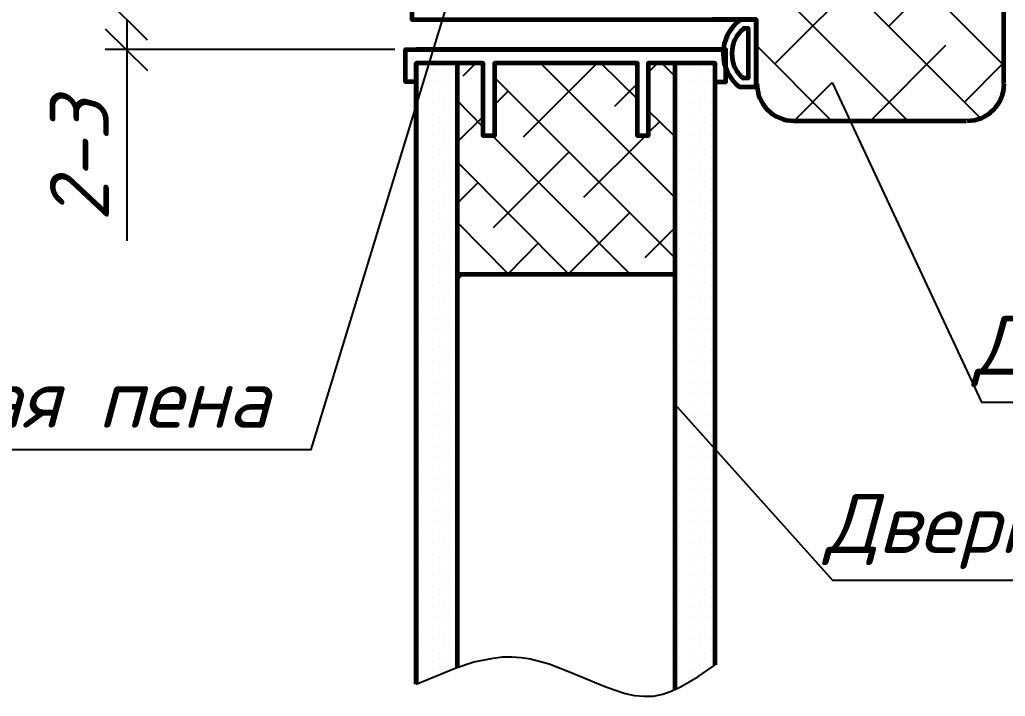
# Paper-space layout '24 (Испр)' of a CAD drawing. Header units: millimetres. Extents: x 215 to 14640, y -3257 to 166.
# Drawn here: x 1352.4 to 1410.8, y -3007 to -2966.9 of the extents above; entities that cross this region are included whole.
import ezdxf

# ---------------------------------------------------------------- set-up
doc = ezdxf.new("R2010")
doc.units = ezdxf.units.MM
for name, color, linetype in [('PDF _0', 7, 'Continuous'), ('PDF _Основные линии', 7, 'Continuous'), ('PDF _Текст', 7, 'Continuous')]:
    doc.layers.add(name, color=color, linetype=linetype)
doc.styles.add('PDF ISOCPEUR Italic', font='isocpeui.ttf')

psp = doc.layouts.new('24 (Испр)')

# ---------------------------------------------------------------- linework, layer by layer
at = {"layer": 'PDF _0', "lineweight": 25}
for points in [[(1330.282, -2992.382), (1369.683, -2992.382), (1383.309, -2947.808)], [(1390.416, -2953.848), (1409.313, -2972.745)], [(1390.417, -2958.319), (1405.014, -2972.915)], [(1397.141, -2969.553), (1402.759, -2963.935)], [(1403.908, -2967.297), (1407.227, -2963.978)], [(1405.44, -2964.361), (1410.717, -2969.638)], [(1359.986, -2968.148), (1357.475, -2965.637)], [(1358.752, -2966.914), (1358.752, -2968.702), (1358.752, -2980.023)], [(1357.475, -2967.467), (1359.986, -2969.936)], [(1396.034, -2968.446), (1400.503, -2972.915)], [(1402.801, -2972.915), (1407.27, -2968.446)], [(1374.626, -2968.702), (1357.475, -2968.702)], [(1375.903, -2968.702), (1394.247, -2968.702), (1375.903, -2968.702)], [(1379.436, -2969.51), (1378.67, -2970.276)], [(1379.861, -2969.681), (1379.649, -2969.51)], [(1386.628, -2969.51), (1382.245, -2973.894)], [(1391.225, -2977.469), (1383.266, -2969.51)], [(1389.012, -2971.638), (1386.841, -2969.51)], [(1390.203, -2969.51), (1389.65, -2970.064)], [(1391.225, -2970.276), (1390.459, -2969.51)], [(1408.376, -2971.809), (1410.717, -2969.468)], [(1376.882, -2970.021), (1376.882, -2970.021)], [(1377.521, -2969.681), (1377.521, -2969.681)], [(1378.159, -2970.021), (1378.159, -2970.021)], [(1391.48, -2969.681), (1391.48, -2969.681)], [(1392.119, -2970.021), (1392.119, -2970.021)], [(1392.757, -2969.681), (1392.757, -2969.681)], [(1393.395, -2970.021), (1393.395, -2970.021)], [(1376.882, -2970.617), (1376.882, -2970.617)], [(1377.521, -2970.319), (1377.521, -2970.319)], [(1378.159, -2970.617), (1378.159, -2970.617)], [(1391.225, -2981.044), (1380.542, -2970.362)], [(1389.012, -2970.702), (1387.65, -2972.064)], [(1391.48, -2970.319), (1391.48, -2970.319)], [(1392.119, -2970.617), (1392.119, -2970.617)], [(1392.757, -2970.319), (1392.757, -2970.319)], [(1393.395, -2970.617), (1393.395, -2970.617)], [(1398.29, -2972.915), (1400.545, -2970.659)], [(1400.545, -2970.659), (1409.375, -2989.578), (1413.376, -2989.578), (1448.07, -2989.578)], [(1376.244, -2970.957), (1376.244, -2970.957)], [(1376.882, -2971.255), (1376.882, -2971.255)], [(1377.521, -2970.957), (1377.521, -2970.957)], [(1378.159, -2971.255), (1378.159, -2971.255)], [(1381.351, -2971.17), (1380.542, -2971.979)], [(1391.48, -2970.957), (1391.48, -2970.957)], [(1392.119, -2971.255), (1392.119, -2971.255)], [(1392.757, -2970.957), (1392.757, -2970.957)], [(1393.395, -2971.255), (1393.395, -2971.255)], [(1376.244, -2971.596), (1376.244, -2971.596)], [(1376.882, -2971.894), (1376.882, -2971.894)], [(1377.521, -2971.596), (1377.521, -2971.596)], [(1378.159, -2971.894), (1378.159, -2971.894)], [(1379.861, -2973.298), (1378.329, -2971.723)], [(1391.48, -2971.596), (1391.48, -2971.596)], [(1392.119, -2971.894), (1392.119, -2971.894)], [(1392.757, -2971.596), (1392.757, -2971.596)], [(1393.395, -2971.894), (1393.395, -2971.894)], [(1376.244, -2972.234), (1376.244, -2972.234)], [(1376.882, -2972.532), (1376.882, -2972.532)], [(1377.521, -2972.234), (1377.521, -2972.234)], [(1378.159, -2972.532), (1378.159, -2972.532)], [(1391.225, -2973.851), (1389.65, -2972.319)], [(1391.48, -2972.234), (1391.48, -2972.234)], [(1392.119, -2972.532), (1392.119, -2972.532)], [(1392.757, -2972.234), (1392.757, -2972.234)], [(1393.395, -2972.532), (1393.395, -2972.532)], [(1376.244, -2972.873), (1376.244, -2972.873)], [(1377.521, -2972.873), (1377.521, -2972.873)], [(1379.861, -2972.66), (1378.329, -2974.192)], [(1390.331, -2972.958), (1389.65, -2973.639)], [(1391.48, -2972.873), (1391.48, -2972.873)], [(1392.757, -2972.873), (1392.757, -2972.873)], [(1376.244, -2973.511), (1376.244, -2973.511)], [(1376.882, -2973.17), (1376.882, -2973.17)], [(1377.521, -2973.511), (1377.521, -2973.511)], [(1378.159, -2973.17), (1378.159, -2973.17)], [(1391.48, -2973.511), (1391.48, -2973.511)], [(1392.119, -2973.17), (1392.119, -2973.17)], [(1392.757, -2973.511), (1392.757, -2973.511)], [(1393.395, -2973.17), (1393.395, -2973.17)], [(1376.244, -2974.149), (1376.244, -2974.149)], [(1376.882, -2973.809), (1376.882, -2973.809)], [(1377.521, -2974.149), (1377.521, -2974.149)], [(1378.159, -2973.809), (1378.159, -2973.809)], [(1388.586, -2982.023), (1380.415, -2973.809)], [(1389.48, -2973.809), (1385.82, -2977.469)], [(1391.48, -2974.149), (1391.48, -2974.149)], [(1392.119, -2973.809), (1392.119, -2973.809)], [(1392.757, -2974.149), (1392.757, -2974.149)], [(1393.395, -2973.809), (1393.395, -2973.809)], [(1376.244, -2974.745), (1376.244, -2974.745)], [(1376.882, -2974.447), (1376.882, -2974.447)], [(1377.521, -2974.745), (1377.521, -2974.745)], [(1378.159, -2974.447), (1378.159, -2974.447)], [(1384.926, -2974.788), (1380.457, -2979.257)], [(1391.48, -2974.745), (1391.48, -2974.745)], [(1392.119, -2974.447), (1392.119, -2974.447)], [(1392.757, -2974.745), (1392.757, -2974.745)], [(1393.395, -2974.447), (1393.395, -2974.447)], [(1376.244, -2975.384), (1376.244, -2975.384)], [(1376.882, -2975.086), (1376.882, -2975.086)], [(1377.521, -2975.384), (1377.521, -2975.384)], [(1378.159, -2975.086), (1378.159, -2975.086)], [(1384.969, -2982.023), (1378.329, -2975.341)], [(1391.48, -2975.384), (1391.48, -2975.384)], [(1392.119, -2975.086), (1392.119, -2975.086)], [(1392.757, -2975.384), (1392.757, -2975.384)], [(1393.395, -2975.086), (1393.395, -2975.086)], [(1376.244, -2976.022), (1376.244, -2976.022)], [(1376.882, -2975.724), (1376.882, -2975.724)], [(1377.521, -2976.022), (1377.521, -2976.022)], [(1378.159, -2975.724), (1378.159, -2975.724)], [(1391.48, -2976.022), (1391.48, -2976.022)], [(1392.119, -2975.724), (1392.119, -2975.724)], [(1392.757, -2976.022), (1392.757, -2976.022)], [(1393.395, -2975.724), (1393.395, -2975.724)], [(1376.882, -2976.362), (1376.882, -2976.362)], [(1378.159, -2976.362), (1378.159, -2976.362)], [(1379.563, -2976.575), (1378.329, -2977.81)], [(1392.119, -2976.362), (1392.119, -2976.362)], [(1393.395, -2976.362), (1393.395, -2976.362)], [(1376.244, -2976.66), (1376.244, -2976.66)], [(1376.882, -2977.001), (1376.882, -2977.001)], [(1377.521, -2976.66), (1377.521, -2976.66)], [(1378.159, -2977.001), (1378.159, -2977.001)], [(1391.48, -2976.66), (1391.48, -2976.66)], [(1392.119, -2977.001), (1392.119, -2977.001)], [(1392.757, -2976.66), (1392.757, -2976.66)], [(1393.395, -2977.001), (1393.395, -2977.001)], [(1376.244, -2977.299), (1376.244, -2977.299)], [(1376.882, -2977.639), (1376.882, -2977.639)], [(1377.521, -2977.299), (1377.521, -2977.299)], [(1378.159, -2977.639), (1378.159, -2977.639)], [(1391.48, -2977.299), (1391.48, -2977.299)], [(1392.119, -2977.639), (1392.119, -2977.639)], [(1392.757, -2977.299), (1392.757, -2977.299)], [(1393.395, -2977.639), (1393.395, -2977.639)], [(1376.244, -2977.937), (1376.244, -2977.937)], [(1376.882, -2978.235), (1376.882, -2978.235)], [(1377.521, -2977.937), (1377.521, -2977.937)], [(1378.159, -2978.235), (1378.159, -2978.235)], [(1388.544, -2978.363), (1384.883, -2982.023)], [(1391.48, -2977.937), (1391.48, -2977.937)], [(1392.119, -2978.235), (1392.119, -2978.235)], [(1392.757, -2977.937), (1392.757, -2977.937)], [(1393.395, -2978.235), (1393.395, -2978.235)], [(1376.244, -2978.576), (1376.244, -2978.576)], [(1376.882, -2978.873), (1376.882, -2978.873)], [(1377.521, -2978.576), (1377.521, -2978.576)], [(1378.159, -2978.873), (1378.159, -2978.873)], [(1381.394, -2982.023), (1378.329, -2978.916)], [(1391.48, -2978.576), (1391.48, -2978.576)], [(1392.119, -2978.873), (1392.119, -2978.873)], [(1392.757, -2978.576), (1392.757, -2978.576)], [(1393.395, -2978.873), (1393.395, -2978.873)], [(1376.244, -2979.214), (1376.244, -2979.214)], [(1376.882, -2979.512), (1376.882, -2979.512)], [(1377.521, -2979.214), (1377.521, -2979.214)], [(1378.159, -2979.512), (1378.159, -2979.512)], [(1391.225, -2979.257), (1389.437, -2981.044)], [(1391.48, -2979.214), (1391.48, -2979.214)], [(1392.119, -2979.512), (1392.119, -2979.512)], [(1392.757, -2979.214), (1392.757, -2979.214)], [(1393.395, -2979.512), (1393.395, -2979.512)], [(1376.244, -2979.852), (1376.244, -2979.852)], [(1376.882, -2980.15), (1376.882, -2980.15)], [(1377.521, -2979.852), (1377.521, -2979.852)], [(1378.159, -2980.15), (1378.159, -2980.15)], [(1383.138, -2980.15), (1381.308, -2982.023)], [(1391.48, -2979.852), (1391.48, -2979.852)], [(1392.119, -2980.15), (1392.119, -2980.15)], [(1392.757, -2979.852), (1392.757, -2979.852)], [(1393.395, -2980.15), (1393.395, -2980.15)], [(1376.244, -2980.491), (1376.244, -2980.491)], [(1377.521, -2980.491), (1377.521, -2980.491)], [(1391.48, -2980.491), (1391.48, -2980.491)], [(1392.757, -2980.491), (1392.757, -2980.491)], [(1376.244, -2981.129), (1376.244, -2981.129)], [(1376.882, -2980.789), (1376.882, -2980.789)], [(1377.521, -2981.129), (1377.521, -2981.129)], [(1378.159, -2980.789), (1378.159, -2980.789)], [(1391.48, -2981.129), (1391.48, -2981.129)], [(1392.119, -2980.789), (1392.119, -2980.789)], [(1392.757, -2981.129), (1392.757, -2981.129)], [(1393.395, -2980.789), (1393.395, -2980.789)], [(1376.244, -2981.768), (1376.244, -2981.768)], [(1376.882, -2981.427), (1376.882, -2981.427)], [(1377.521, -2981.768), (1377.521, -2981.768)], [(1378.159, -2981.427), (1378.159, -2981.427)], [(1391.48, -2981.768), (1391.48, -2981.768)], [(1392.119, -2981.427), (1392.119, -2981.427)], [(1392.757, -2981.768), (1392.757, -2981.768)], [(1393.395, -2981.427), (1393.395, -2981.427)], [(1376.244, -2982.363), (1376.244, -2982.363)], [(1376.882, -2982.065), (1376.882, -2982.065)], [(1377.521, -2982.363), (1377.521, -2982.363)], [(1378.159, -2982.065), (1378.159, -2982.065)], [(1378.67, -2982.023), (1378.329, -2982.363)], [(1391.48, -2982.363), (1391.48, -2982.363)], [(1392.119, -2982.065), (1392.119, -2982.065)], [(1392.757, -2982.363), (1392.757, -2982.363)], [(1393.395, -2982.065), (1393.395, -2982.065)], [(1376.244, -2983.002), (1376.244, -2983.002)], [(1376.882, -2982.704), (1376.882, -2982.704)], [(1377.521, -2983.002), (1377.521, -2983.002)], [(1378.159, -2982.704), (1378.159, -2982.704)], [(1391.48, -2983.002), (1391.48, -2983.002)], [(1392.119, -2982.704), (1392.119, -2982.704)], [(1392.757, -2983.002), (1392.757, -2983.002)], [(1393.395, -2982.704), (1393.395, -2982.704)], [(1376.244, -2983.64), (1376.244, -2983.64)], [(1376.882, -2983.342), (1376.882, -2983.342)], [(1377.521, -2983.64), (1377.521, -2983.64)], [(1378.159, -2983.342), (1378.159, -2983.342)], [(1391.48, -2983.64), (1391.48, -2983.64)], [(1392.119, -2983.342), (1392.119, -2983.342)], [(1392.757, -2983.64), (1392.757, -2983.64)], [(1393.395, -2983.342), (1393.395, -2983.342)], [(1376.882, -2983.981), (1376.882, -2983.981)], [(1378.159, -2983.981), (1378.159, -2983.981)], [(1392.119, -2983.981), (1392.119, -2983.981)], [(1393.395, -2983.981), (1393.395, -2983.981)], [(1376.244, -2984.279), (1376.244, -2984.279)], [(1376.882, -2984.619), (1376.882, -2984.619)], [(1377.521, -2984.279), (1377.521, -2984.279)], [(1378.159, -2984.619), (1378.159, -2984.619)], [(1391.48, -2984.279), (1391.48, -2984.279)], [(1392.119, -2984.619), (1392.119, -2984.619)], [(1392.757, -2984.279), (1392.757, -2984.279)], [(1393.395, -2984.619), (1393.395, -2984.619)], [(1376.244, -2984.917), (1376.244, -2984.917)], [(1376.882, -2985.257), (1376.882, -2985.257)], [(1377.521, -2984.917), (1377.521, -2984.917)], [(1378.159, -2985.257), (1378.159, -2985.257)], [(1391.48, -2984.917), (1391.48, -2984.917)], [(1392.119, -2985.257), (1392.119, -2985.257)], [(1392.757, -2984.917), (1392.757, -2984.917)], [(1393.395, -2985.257), (1393.395, -2985.257)], [(1376.244, -2985.555), (1376.244, -2985.555)], [(1376.882, -2985.896), (1376.882, -2985.896)], [(1377.521, -2985.555), (1377.521, -2985.555)], [(1378.159, -2985.896), (1378.159, -2985.896)], [(1391.48, -2985.555), (1391.48, -2985.555)], [(1392.119, -2985.896), (1392.119, -2985.896)], [(1392.757, -2985.555), (1392.757, -2985.555)], [(1393.395, -2985.896), (1393.395, -2985.896)], [(1376.244, -2986.194), (1376.244, -2986.194)], [(1376.882, -2986.492), (1376.882, -2986.492)], [(1377.521, -2986.194), (1377.521, -2986.194)], [(1378.159, -2986.492), (1378.159, -2986.492)], [(1391.48, -2986.194), (1391.48, -2986.194)], [(1392.119, -2986.492), (1392.119, -2986.492)], [(1392.757, -2986.194), (1392.757, -2986.194)], [(1393.395, -2986.492), (1393.395, -2986.492)], [(1376.244, -2986.832), (1376.244, -2986.832)], [(1376.882, -2987.13), (1376.882, -2987.13)], [(1377.521, -2986.832), (1377.521, -2986.832)], [(1378.159, -2987.13), (1378.159, -2987.13)], [(1391.48, -2986.832), (1391.48, -2986.832)], [(1392.119, -2987.13), (1392.119, -2987.13)], [(1392.757, -2986.832), (1392.757, -2986.832)], [(1393.395, -2987.13), (1393.395, -2987.13)], [(1376.244, -2987.471), (1376.244, -2987.471)], [(1377.521, -2987.471), (1377.521, -2987.471)], [(1391.48, -2987.471), (1391.48, -2987.471)], [(1392.757, -2987.471), (1392.757, -2987.471)], [(1376.244, -2988.109), (1376.244, -2988.109)], [(1376.882, -2987.769), (1376.882, -2987.769)], [(1377.521, -2988.109), (1377.521, -2988.109)], [(1378.159, -2987.769), (1378.159, -2987.769)], [(1391.48, -2988.109), (1391.48, -2988.109)], [(1392.119, -2987.769), (1392.119, -2987.769)], [(1392.757, -2988.109), (1392.757, -2988.109)], [(1393.395, -2987.769), (1393.395, -2987.769)], [(1376.244, -2988.747), (1376.244, -2988.747)], [(1376.882, -2988.407), (1376.882, -2988.407)], [(1377.521, -2988.747), (1377.521, -2988.747)], [(1378.159, -2988.407), (1378.159, -2988.407)], [(1391.48, -2988.747), (1391.48, -2988.747)], [(1392.119, -2988.407), (1392.119, -2988.407)], [(1392.757, -2988.747), (1392.757, -2988.747)], [(1393.395, -2988.407), (1393.395, -2988.407)], [(1376.244, -2989.386), (1376.244, -2989.386)], [(1376.882, -2989.045), (1376.882, -2989.045)], [(1377.521, -2989.386), (1377.521, -2989.386)], [(1378.159, -2989.045), (1378.159, -2989.045)], [(1391.48, -2989.386), (1391.48, -2989.386)], [(1392.119, -2989.045), (1392.119, -2989.045)], [(1392.757, -2989.386), (1392.757, -2989.386)], [(1393.395, -2989.045), (1393.395, -2989.045)], [(1376.244, -2990.024), (1376.244, -2990.024)], [(1376.882, -2989.684), (1376.882, -2989.684)], [(1377.521, -2990.024), (1377.521, -2990.024)], [(1378.159, -2989.684), (1378.159, -2989.684)], [(1391.349, -2989.868), (1400.552, -3000.134), (1404.553, -3000.134), (1439.247, -3000.134)], [(1391.48, -2990.024), (1391.48, -2990.024)], [(1392.119, -2989.684), (1392.119, -2989.684)], [(1392.757, -2990.024), (1392.757, -2990.024)], [(1393.395, -2989.684), (1393.395, -2989.684)], [(1376.244, -2990.62), (1376.244, -2990.62)], [(1376.882, -2990.322), (1376.882, -2990.322)], [(1377.521, -2990.62), (1377.521, -2990.62)], [(1378.159, -2990.322), (1378.159, -2990.322)], [(1391.48, -2990.62), (1391.48, -2990.62)], [(1392.119, -2990.322), (1392.119, -2990.322)], [(1392.757, -2990.62), (1392.757, -2990.62)], [(1393.395, -2990.322), (1393.395, -2990.322)], [(1376.882, -2990.961), (1376.882, -2990.961)], [(1378.159, -2990.961), (1378.159, -2990.961)], [(1392.119, -2990.961), (1392.119, -2990.961)], [(1393.395, -2990.961), (1393.395, -2990.961)], [(1376.244, -2991.258), (1376.244, -2991.258)], [(1376.882, -2991.599), (1376.882, -2991.599)], [(1377.521, -2991.258), (1377.521, -2991.258)], [(1378.159, -2991.599), (1378.159, -2991.599)], [(1391.48, -2991.258), (1391.48, -2991.258)], [(1392.119, -2991.599), (1392.119, -2991.599)], [(1392.757, -2991.258), (1392.757, -2991.258)], [(1393.395, -2991.599), (1393.395, -2991.599)], [(1376.244, -2991.897), (1376.244, -2991.897)], [(1376.882, -2992.237), (1376.882, -2992.237)], [(1377.521, -2991.897), (1377.521, -2991.897)], [(1378.159, -2992.237), (1378.159, -2992.237)], [(1391.48, -2991.897), (1391.48, -2991.897)], [(1392.119, -2992.237), (1392.119, -2992.237)], [(1392.757, -2991.897), (1392.757, -2991.897)], [(1393.395, -2992.237), (1393.395, -2992.237)], [(1376.244, -2992.535), (1376.244, -2992.535)], [(1376.882, -2992.876), (1376.882, -2992.876)], [(1377.521, -2992.535), (1377.521, -2992.535)], [(1378.159, -2992.876), (1378.159, -2992.876)], [(1391.48, -2992.535), (1391.48, -2992.535)], [(1392.119, -2992.876), (1392.119, -2992.876)], [(1392.757, -2992.535), (1392.757, -2992.535)], [(1393.395, -2992.876), (1393.395, -2992.876)], [(1376.244, -2993.174), (1376.244, -2993.174)], [(1376.882, -2993.514), (1376.882, -2993.514)], [(1377.521, -2993.174), (1377.521, -2993.174)], [(1378.159, -2993.514), (1378.159, -2993.514)], [(1391.48, -2993.174), (1391.48, -2993.174)], [(1392.119, -2993.514), (1392.119, -2993.514)], [(1392.757, -2993.174), (1392.757, -2993.174)], [(1393.395, -2993.514), (1393.395, -2993.514)], [(1376.244, -2993.812), (1376.244, -2993.812)], [(1376.882, -2994.11), (1376.882, -2994.11)], [(1377.521, -2993.812), (1377.521, -2993.812)], [(1378.159, -2994.11), (1378.159, -2994.11)], [(1391.48, -2993.812), (1391.48, -2993.812)], [(1392.119, -2994.11), (1392.119, -2994.11)], [(1392.757, -2993.812), (1392.757, -2993.812)], [(1393.395, -2994.11), (1393.395, -2994.11)], [(1376.244, -2994.45), (1376.244, -2994.45)], [(1376.882, -2994.748), (1376.882, -2994.748)], [(1377.521, -2994.45), (1377.521, -2994.45)], [(1378.159, -2994.748), (1378.159, -2994.748)], [(1391.48, -2994.45), (1391.48, -2994.45)], [(1392.119, -2994.748), (1392.119, -2994.748)], [(1392.757, -2994.45), (1392.757, -2994.45)], [(1393.395, -2994.748), (1393.395, -2994.748)], [(1376.244, -2995.089), (1376.244, -2995.089)], [(1377.521, -2995.089), (1377.521, -2995.089)], [(1391.48, -2995.089), (1391.48, -2995.089)], [(1392.757, -2995.089), (1392.757, -2995.089)], [(1376.244, -2995.727), (1376.244, -2995.727)], [(1376.882, -2995.387), (1376.882, -2995.387)], [(1377.521, -2995.727), (1377.521, -2995.727)], [(1378.159, -2995.387), (1378.159, -2995.387)], [(1391.48, -2995.727), (1391.48, -2995.727)], [(1392.119, -2995.387), (1392.119, -2995.387)], [(1392.757, -2995.727), (1392.757, -2995.727)], [(1393.395, -2995.387), (1393.395, -2995.387)], [(1376.244, -2996.366), (1376.244, -2996.366)], [(1376.882, -2996.025), (1376.882, -2996.025)], [(1377.521, -2996.366), (1377.521, -2996.366)], [(1378.159, -2996.025), (1378.159, -2996.025)], [(1391.48, -2996.366), (1391.48, -2996.366)], [(1392.119, -2996.025), (1392.119, -2996.025)], [(1392.757, -2996.366), (1392.757, -2996.366)], [(1393.395, -2996.025), (1393.395, -2996.025)], [(1376.244, -2997.004), (1376.244, -2997.004)], [(1376.882, -2996.664), (1376.882, -2996.664)], [(1377.521, -2997.004), (1377.521, -2997.004)], [(1378.159, -2996.664), (1378.159, -2996.664)], [(1391.48, -2997.004), (1391.48, -2997.004)], [(1392.119, -2996.664), (1392.119, -2996.664)], [(1392.757, -2997.004), (1392.757, -2997.004)], [(1393.395, -2996.664), (1393.395, -2996.664)], [(1376.244, -2997.642), (1376.244, -2997.642)], [(1376.882, -2997.302), (1376.882, -2997.302)], [(1377.521, -2997.642), (1377.521, -2997.642)], [(1378.159, -2997.302), (1378.159, -2997.302)], [(1391.48, -2997.642), (1391.48, -2997.642)], [(1392.119, -2997.302), (1392.119, -2997.302)], [(1392.757, -2997.642), (1392.757, -2997.642)], [(1393.395, -2997.302), (1393.395, -2997.302)], [(1376.244, -2998.238), (1376.244, -2998.238)], [(1376.882, -2997.94), (1376.882, -2997.94)], [(1377.521, -2998.238), (1377.521, -2998.238)], [(1378.159, -2997.94), (1378.159, -2997.94)], [(1391.48, -2998.238), (1391.48, -2998.238)], [(1392.119, -2997.94), (1392.119, -2997.94)], [(1392.757, -2998.238), (1392.757, -2998.238)], [(1393.395, -2997.94), (1393.395, -2997.94)], [(1376.882, -2998.579), (1376.882, -2998.579)], [(1378.159, -2998.579), (1378.159, -2998.579)], [(1392.119, -2998.579), (1392.119, -2998.579)], [(1393.395, -2998.579), (1393.395, -2998.579)], [(1376.244, -2998.877), (1376.244, -2998.877)], [(1376.882, -2999.217), (1376.882, -2999.217)], [(1377.521, -2998.877), (1377.521, -2998.877)], [(1378.159, -2999.217), (1378.159, -2999.217)], [(1391.48, -2998.877), (1391.48, -2998.877)], [(1392.119, -2999.217), (1392.119, -2999.217)], [(1392.757, -2998.877), (1392.757, -2998.877)], [(1393.395, -2999.217), (1393.395, -2999.217)], [(1376.244, -2999.515), (1376.244, -2999.515)], [(1376.882, -2999.856), (1376.882, -2999.856)], [(1377.521, -2999.515), (1377.521, -2999.515)], [(1378.159, -2999.856), (1378.159, -2999.856)], [(1391.48, -2999.515), (1391.48, -2999.515)], [(1392.119, -2999.856), (1392.119, -2999.856)], [(1392.757, -2999.515), (1392.757, -2999.515)], [(1393.395, -2999.856), (1393.395, -2999.856)], [(1376.244, -3000.153), (1376.244, -3000.153)], [(1376.882, -3000.494), (1376.882, -3000.494)], [(1377.521, -3000.153), (1377.521, -3000.153)], [(1378.159, -3000.494), (1378.159, -3000.494)], [(1391.48, -3000.153), (1391.48, -3000.153)], [(1392.119, -3000.494), (1392.119, -3000.494)], [(1392.757, -3000.153), (1392.757, -3000.153)], [(1393.395, -3000.494), (1393.395, -3000.494)], [(1376.244, -3000.792), (1376.244, -3000.792)], [(1376.882, -3001.132), (1376.882, -3001.132)], [(1377.521, -3000.792), (1377.521, -3000.792)], [(1378.159, -3001.132), (1378.159, -3001.132)], [(1391.48, -3000.792), (1391.48, -3000.792)], [(1392.119, -3001.132), (1392.119, -3001.132)], [(1392.757, -3000.792), (1392.757, -3000.792)], [(1393.395, -3001.132), (1393.395, -3001.132)], [(1376.244, -3001.43), (1376.244, -3001.43)], [(1377.521, -3001.43), (1377.521, -3001.43)], [(1391.48, -3001.43), (1391.48, -3001.43)], [(1392.757, -3001.43), (1392.757, -3001.43)], [(1376.244, -3002.069), (1376.244, -3002.069)], [(1376.882, -3001.771), (1376.882, -3001.771)], [(1377.521, -3002.069), (1377.521, -3002.069)], [(1378.159, -3001.771), (1378.159, -3001.771)], [(1391.48, -3002.069), (1391.48, -3002.069)], [(1392.119, -3001.771), (1392.119, -3001.771)], [(1392.757, -3002.069), (1392.757, -3002.069)], [(1393.395, -3001.771), (1393.395, -3001.771)], [(1376.244, -3002.707), (1376.244, -3002.707)], [(1376.882, -3002.367), (1376.882, -3002.367)], [(1377.521, -3002.707), (1377.521, -3002.707)], [(1378.159, -3002.367), (1378.159, -3002.367)], [(1391.48, -3002.707), (1391.48, -3002.707)], [(1392.119, -3002.367), (1392.119, -3002.367)], [(1392.757, -3002.707), (1392.757, -3002.707)], [(1393.395, -3002.367), (1393.395, -3002.367)], [(1376.244, -3003.345), (1376.244, -3003.345)], [(1376.882, -3003.005), (1376.882, -3003.005)], [(1377.521, -3003.345), (1377.521, -3003.345)], [(1378.159, -3003.005), (1378.159, -3003.005)], [(1391.48, -3003.345), (1391.48, -3003.345)], [(1392.119, -3003.005), (1392.119, -3003.005)], [(1392.757, -3003.345), (1392.757, -3003.345)], [(1393.395, -3003.005), (1393.395, -3003.005)], [(1376.244, -3003.984), (1376.244, -3003.984)], [(1376.882, -3003.643), (1376.882, -3003.643)], [(1377.521, -3003.984), (1377.521, -3003.984)], [(1378.159, -3003.643), (1378.159, -3003.643)], [(1391.48, -3003.984), (1391.48, -3003.984)], [(1392.119, -3003.643), (1392.119, -3003.643)], [(1392.757, -3003.984), (1392.757, -3003.984)], [(1393.395, -3003.643), (1393.395, -3003.643)], [(1375.903, -3006.282), (1378.202, -3005.346), (1379.308, -3004.963), (1380.457, -3004.75), (1381.01, -3004.665), (1381.564, -3004.665), (1382.117, -3004.707), (1382.67, -3004.792), (1383.777, -3005.09), (1384.883, -3005.516), (1387.139, -3006.452), (1388.288, -3006.835), (1388.841, -3006.963), (1389.395, -3007.006), (1389.948, -3007.006), (1390.501, -3006.878), (1391.012, -3006.708), (1391.565, -3006.452), (1392.587, -3005.856), (1393.608, -3005.133)], [(1376.244, -3004.622), (1376.244, -3004.622)], [(1376.882, -3004.282), (1376.882, -3004.282)], [(1377.521, -3004.622), (1377.521, -3004.622)], [(1378.159, -3004.282), (1378.159, -3004.282)], [(1391.48, -3004.622), (1391.48, -3004.622)], [(1392.119, -3004.282), (1392.119, -3004.282)], [(1392.757, -3004.622), (1392.757, -3004.622)], [(1393.395, -3004.282), (1393.395, -3004.282)], [(1376.882, -3004.92), (1376.882, -3004.92)], [(1378.159, -3004.92), (1378.159, -3004.92)], [(1392.119, -3004.92), (1392.119, -3004.92)], [(1393.395, -3004.92), (1393.395, -3004.92)], [(1376.244, -3005.261), (1376.244, -3005.261)], [(1376.882, -3005.559), (1376.882, -3005.559)], [(1377.521, -3005.261), (1377.521, -3005.261)], [(1391.48, -3005.261), (1391.48, -3005.261)], [(1392.119, -3005.559), (1392.119, -3005.559)], [(1392.757, -3005.261), (1392.757, -3005.261)], [(1376.244, -3005.856), (1376.244, -3005.856)], [(1391.48, -3005.856), (1391.48, -3005.856)]]:
    psp.add_lwpolyline(points, dxfattribs=at)
at = {"layer": 'PDF _Основные линии', "lineweight": 60}
for points in [[(1388.834, -2949.89), (1375.648, -2949.89), (1375.648, -2961.722), (1383.819, -2961.722), (1383.819, -2963.978), (1375.648, -2963.978), (1375.648, -2966.914), (1396.034, -2966.914), (1396.034, -2970.702)], [(1410.717, -2970.702), (1410.717, -2963.948)], [(1395.055, -2970.915), (1396.034, -2970.915), (1396.034, -2966.914), (1393.438, -2966.914)], [(1395.225, -2967.425), (1395.566, -2967.425), (1395.566, -2970.404), (1395.225, -2970.404)], [(1375.903, -2970.617), (1375.265, -2970.617), (1375.265, -2968.702), (1375.903, -2968.702)], [(1393.608, -2970.617), (1394.247, -2970.617), (1394.247, -2968.702)], [(1393.608, -3005.133), (1393.608, -2969.51), (1389.65, -2969.51), (1389.65, -2973.809), (1389.012, -2973.809), (1389.012, -2969.51), (1380.542, -2969.51), (1380.542, -2973.809), (1379.861, -2973.809), (1379.861, -2969.51), (1375.903, -2969.51)], [(1378.329, -2969.51), (1378.329, -3005.303)], [(1391.225, -2969.51), (1391.225, -3006.623)], [(1398.247, -2972.915), (1408.504, -2972.915)], [(1391.14, -2982.023), (1378.329, -2982.023)]]:
    psp.add_lwpolyline(points, dxfattribs=at)
for points in [[(1375.903, -2968.702), (1394.247, -2968.702)], [(1375.903, -3006.282), (1375.903, -2969.51)]]:
    psp.add_lwpolyline(points, close=True, dxfattribs=at)
for centre, radius, start, end in [((1396.574, -2968.943), 2.49, 126.83716, 233.16284), ((1396.532, -2968.943), 1.936, 129.6112, 230.3888), ((1398.277, -2970.73), 2.192, 179.99999, 269.99999), ((1408.534, -2970.73), 2.192, 270, 0.00001)]:
    psp.add_arc(centre, radius, start, end, dxfattribs=at)

# ---------------------------------------------------------------- texts
at = {"layer": 'PDF _Текст', "insert": (1355.95, -2978.884), "char_height": 3.4999, "attachment_point": 4, "rotation": 90, "style": 'PDF ISOCPEUR Italic'}
psp.add_mtext('2-3', dxfattribs=at)
at = {"layer": 'PDF _Текст', "char_height": 3.49992, "attachment_point": 4, "style": 'PDF ISOCPEUR Italic'}
for s, insert in [('Дверная коробка', (1408.927, -2986.685)), ('Монтажная пена', (1331.129, -2989.353)), ('Дверное полотно', (1400.103, -2997.24))]:
    psp.add_mtext(s, dxfattribs=dict(at, insert=insert))

doc.saveas('drawing.dxf')
